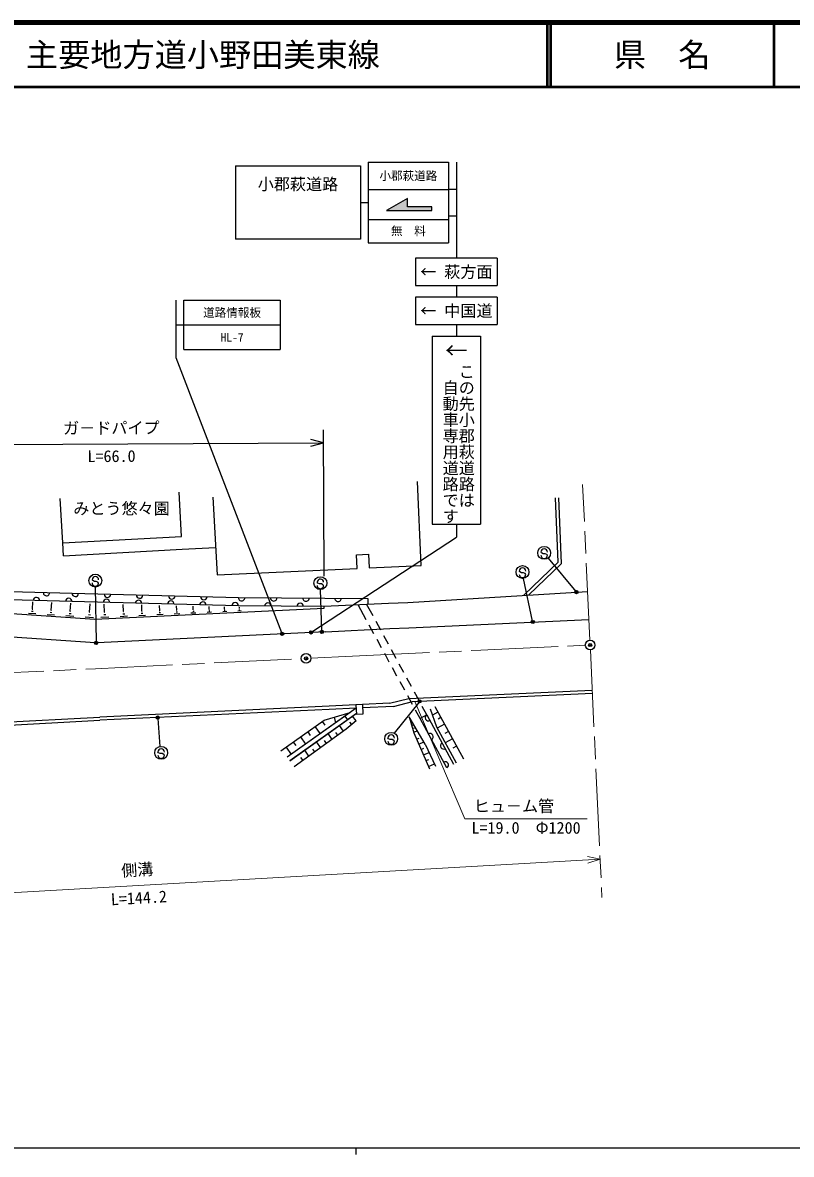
# Model space of a CAD drawing. Units: millimetres, scale not verified. Extents: x 40000 to 680000, y 20000 to 380000.
# Drawn here: x 216221 to 335699, y 204000 to 380000 of the extents above; entities that cross this region are included whole.
import ezdxf
from ezdxf.enums import TextEntityAlignment as Align

# ---------------------------------------------------------------- set-up
doc = ezdxf.new("R2010")
doc.units = ezdxf.units.MM
doc.header["$LTSCALE"] = 1000
doc.header["$PDMODE"] = 32
doc.header["$PDSIZE"] = 500
doc.linetypes.add('CHAIN', pattern=[18.5, 12, -1.5, 3.5, -1.5])
for name, color, linetype, lineweight in [('M-BGD', 7, 'Continuous', 25), ('M-BMK', 2, 'CHAIN', 13), ('M-BMK-SRVR', 3, 'Continuous', 25), ('M-STR-HTXT', 7, 'Continuous', 13), ('M-STR-STRC', 7, 'Continuous', 25), ('M-TTL', 2, 'Continuous', 140), ('M-TTL-BAND', 7, 'Continuous', 25), ('M-TTL-LINE', 7, 'Continuous', 50)]:
    doc.layers.add(name, color=color, linetype=linetype, lineweight=lineweight)
doc.layers.add('M-OTRS', color=6, linetype='Continuous')
doc.layers.add('M-TTL-TXT', color=7, linetype='Continuous')
doc.styles.add('@ＭＳ ゴシック', font='')
doc.styles.add('ＭＳ ゴシック', font='')
doc.styles.get('@ＭＳ ゴシック').set_extended_font_data('@MS Gothic')
doc.styles.get('ＭＳ ゴシック').set_extended_font_data('MS Gothic')

msp = doc.modelspace()

# ---------------------------------------------------------------- hatches: boundary and pattern name
at = {"layer": 'M-STR-STRC'}
msp.add_hatch(color=256, dxfattribs=at).paths.add_polyline_path([(272798, 350808), (279825, 350808), (279825, 351349), (276041, 351349), (276041, 352646)])

# ---------------------------------------------------------------- linework, layer by layer
at = {"layer": 'M-BGD'}
for p, q in [((278158, 295555), (277570, 308631)), ((240917, 300092), (240543, 307000)), ((222447, 299092), (222073, 305999)), ((245795, 306180), (246447, 294132)), ((299480, 296101), (299064, 306092)), ((299989, 295897), (299563, 306113)), ((222447, 299092), (240917, 300092)), ((222555, 297095), (222447, 299092)), ((222555, 297095), (241025, 298095)), ((241025, 298095), (246217, 298376)), ((268122, 297261), (269958, 297344)), ((268218, 295112), (268122, 297261)), ((269958, 297344), (270055, 295194)), ((294117, 290943), (299480, 296101)), ((294887, 290990), (299989, 295897)), ((246447, 294132), (268218, 295112)), ((270055, 295190), (278158, 295555)), ((223874, 289956), (204384, 290523)), ((204432, 291822), (223910, 291256)), ((223910, 291256), (249751, 290593)), ((249751, 290593), (269853, 290437)), ((269853, 290437), (269847, 289549)), ((276087, 289843), (304038, 291548)), ((202145, 288918), (227451, 287235)), ((217712, 288811), (217782, 288806)), ((217747, 288808), (217819, 289903)), ((220618, 288649), (220692, 288644)), ((220655, 288647), (220733, 289816)), ((223617, 288482), (223700, 289727)), ((249729, 289293), (223874, 289956)), ((226634, 288314), (226721, 289637)), ((227451, 287235), (263099, 288928)), ((228958, 288329), (228899, 289581)), ((231916, 288405), (231864, 289510)), ((234771, 288478), (234725, 289442)), ((237525, 288549), (237486, 289377)), ((240183, 288617), (240150, 289313)), ((242748, 288683), (242721, 289252)), ((242724, 288682), (242773, 288684)), ((245223, 288747), (245202, 289194)), ((245202, 288745), (245245, 288748)), ((247593, 288807), (247631, 288809)), ((247612, 288808), (247596, 289137)), ((263086, 289190), (249729, 289293)), ((249859, 288707), (249990, 288713)), ((249901, 288866), (249933, 288868)), ((249917, 288867), (249907, 289082)), ((263084, 289227), (273090, 289703)), ((263099, 288928), (263084, 289227)), ((269626, 287151), (268360, 289478)), ((270680, 287724), (269691, 289541)), ((273090, 289703), (276087, 289843)), ((217140, 288172), (218264, 288097)), ((217584, 288481), (217865, 288462)), ((220020, 287980), (221196, 287902)), ((220485, 288304), (220779, 288284)), ((222953, 287785), (224183, 287703)), ((223439, 288123), (223746, 288103)), ((223579, 288485), (223655, 288479)), ((225940, 287587), (227224, 287501)), ((226447, 287940), (226768, 287918)), ((226593, 288317), (226674, 288312)), ((228353, 287529), (229636, 287589)), ((228816, 287936), (229137, 287952)), ((228918, 288327), (228998, 288331)), ((231362, 287671), (232538, 287727)), ((231786, 288045), (232080, 288059)), ((231879, 288403), (231953, 288407)), ((234265, 287809), (235337, 287860)), ((234652, 288150), (234920, 288163)), ((234737, 288477), (234804, 288480)), ((237066, 287942), (238039, 287988)), ((237417, 288251), (237661, 288263)), ((237495, 288547), (237555, 288550)), ((239770, 288070), (240646, 288112)), ((240086, 288349), (240305, 288359)), ((240156, 288616), (240211, 288618)), ((242379, 288194), (243162, 288232)), ((242661, 288443), (242857, 288453)), ((244896, 288314), (245590, 288347)), ((245147, 288534), (245320, 288543)), ((247326, 288429), (247933, 288458)), ((247545, 288622), (247696, 288629)), ((249670, 288540), (250194, 288565)), ((276271, 285897), (304241, 287203)), ((227482, 283550), (202420, 285228)), ((263277, 285282), (227782, 283547)), ((263277, 285282), (273274, 285757)), ((270820, 284955), (270103, 286272)), ((271874, 285528), (271158, 286846)), ((273274, 285757), (276271, 285897)), ((272015, 282758), (271298, 284076)), ((273069, 283332), (272352, 284650)), ((273209, 280562), (272493, 281880)), ((274263, 281136), (273547, 282453)), ((275458, 278940), (274741, 280257)), ((274404, 278366), (273687, 279684)), ((275598, 276170), (274882, 277488)), ((276653, 276743), (275936, 278061)), ((273254, 274143), (276225, 274883)), ((276793, 273974), (276076, 275292)), ((276225, 274883), (304754, 276215)), ((276807, 274410), (304777, 275715)), ((277775, 274679), (277130, 275865)), ((263844, 273696), (228195, 272004)), ((263867, 273196), (228220, 271504)), ((268050, 273387), (257345, 265768)), ((268026, 273895), (263844, 273696)), ((268044, 273395), (263867, 273196)), ((269025, 273942), (268026, 273895)), ((268026, 273895), (268097, 272396)), ((273254, 274143), (269025, 273942)), ((269025, 273942), (269096, 272444)), ((273839, 273671), (269049, 273443)), ((273839, 273671), (276807, 274410)), ((277988, 271778), (277271, 273095)), ((279042, 272351), (278325, 273669)), ((279567, 273267), (280557, 270470)), ((280292, 273655), (284758, 265516)), ((203513, 270669), (228195, 272004)), ((203546, 270170), (228220, 271504)), ((256328, 266735), (263093, 271544)), ((267107, 272716), (257345, 265768)), ((268090, 272556), (257751, 265198)), ((257751, 265198), (268081, 272551)), ((262768, 271313), (263166, 270753)), ((263093, 271544), (267107, 272716)), ((264619, 271990), (264871, 271125)), ((266290, 272135), (266696, 271565)), ((268083, 271443), (266526, 270117)), ((267393, 270855), (267099, 271200)), ((268083, 271443), (267495, 272134)), ((269096, 272444), (268097, 272396)), ((278761, 267786), (276297, 272033)), ((276297, 272033), (277018, 269548)), ((279042, 272351), (277988, 271778)), ((282154, 264119), (277988, 271778)), ((279042, 272351), (283208, 264692)), ((280767, 272789), (279904, 272316)), ((281240, 271926), (280809, 271689)), ((266526, 270117), (258427, 264247)), ((260528, 269721), (260927, 269160)), ((261648, 270517), (262444, 269397)), ((264348, 268539), (263700, 269432)), ((265234, 269181), (264916, 269620)), ((266113, 269818), (265476, 270696)), ((276685, 270698), (277016, 270794)), ((276812, 270258), (277105, 270343)), ((276982, 269672), (277568, 269842)), ((277018, 269548), (279469, 263962)), ((280557, 270470), (283618, 264890)), ((281791, 270922), (280652, 270297)), ((282417, 269782), (281847, 269469)), ((258286, 268127), (258685, 267566)), ((259408, 268924), (260204, 267803)), ((262553, 267237), (261894, 268147)), ((263454, 267891), (263130, 268338)), ((277451, 268562), (277837, 268731)), ((277790, 267790), (278562, 268129)), ((278761, 267786), (280390, 264359)), ((283042, 268642), (281902, 268017)), ((257164, 267329), (257962, 266207)), ((260727, 265914), (260056, 266839)), ((261644, 266578), (261314, 267033)), ((278152, 266963), (278579, 267150)), ((278527, 266109), (279380, 266484)), ((283667, 267503), (283097, 267190)), ((259802, 265243), (259466, 265706)), ((278913, 265230), (279367, 265429)), ((279311, 264322), (280218, 264720))]:
    msp.add_line(p, q, dxfattribs=at)
for centre, start, end in [((218376, 290116), 358.3344, 178.3344), ((219925, 291372), 178.3344, 358.3344), ((223374, 289971), 358.3344, 178.3344), ((224409, 291243), 178.5307, 358.5307), ((229408, 291115), 178.5307, 358.5307), ((234406, 290987), 178.5307, 358.5307), ((239404, 290858), 178.5307, 358.5307), ((244403, 290730), 178.5307, 358.5307), ((250251, 290589), 179.55628, 359.55628), ((255251, 290550), 179.55628, 359.55628), ((260251, 290512), 179.55628, 359.55628), ((265250, 290473), 179.55628, 359.55628), ((229236, 289819), 358.5307, 178.5307), ((234234, 289691), 358.5307, 178.5307), ((239233, 289562), 358.5307, 178.5307), ((244231, 289434), 358.5307, 178.5307), ((249229, 289306), 358.5307, 178.5307), ((254344, 289257), 359.55628, 179.55628), ((259344, 289219), 359.55628, 179.55628), ((279281, 271912), 118.54381, 298.54381), ((279526, 268950), 298.54381, 118.54381), ((281670, 267520), 118.54381, 298.54381), ((281915, 264558), 298.54381, 118.54381)]:
    msp.add_arc(centre, 500, start, end, dxfattribs=at)
at = {"layer": 'M-BMK'}
for p, q in [((304392, 283957), (303261, 308180)), ((267467, 281482), (287446, 282415)), ((287446, 282415), (303678, 283172)), ((304462, 282458), (306260, 243947)), ((227528, 279530), (259527, 281094)), ((261025, 281167), (267467, 281482)), ((207537, 278583), (227528, 279530))]:
    msp.add_line(p, q, dxfattribs=at)
at = {"layer": 'M-BMK-SRVR'}
for centre in [(304427, 283207), (260276, 281130)]:
    msp.add_circle(centre, 750, dxfattribs=at)
for p in [(304427, 283207), (304427, 283207), (260276, 281130)]:
    msp.add_point(p, dxfattribs=at)
at = {"layer": 'M-OTRS'}
msp.add_point((304427, 283207), dxfattribs=at)
at = {"layer": 'M-STR-HTXT'}
for p, q in [((284960, 256201), (277188, 274428)), ((284960, 256201), (303960, 256201)), ((305982, 249898), (304024, 250305)), ((162369, 241704), (305982, 249898)), ((304083, 249272), (305982, 249898))]:
    msp.add_line(p, q, dxfattribs=at)
at = {"layer": 'M-STR-STRC'}
for p, q in [((249315, 357735), (268715, 357735)), ((249315, 357735), (249315, 346335)), ((268715, 357735), (268715, 346335)), ((269915, 358295), (282435, 358295)), ((269915, 358295), (269915, 345775)), ((282435, 358295), (282435, 345775)), ((283635, 358295), (283635, 343375)), ((269915, 354044), (282435, 354044)), ((282435, 354121), (283635, 354121)), ((268715, 352035), (269915, 352035)), ((276041, 352646), (272798, 350808)), ((276041, 351349), (276041, 352646)), ((272798, 350808), (279825, 350808)), ((279825, 351349), (276041, 351349)), ((279825, 350808), (279825, 351349)), ((269915, 349410), (282435, 349410)), ((282435, 349948), (283635, 349948)), ((268715, 346335), (249315, 346335)), ((269915, 345775), (282435, 345775)), ((290000, 343375), (277271, 343375)), ((277271, 343375), (277271, 339114)), ((290000, 343375), (290000, 339114)), ((277271, 339114), (290000, 339114)), ((283635, 339114), (283635, 337312)), ((240106, 327892), (240106, 336816)), ((241269, 329142), (241269, 336816)), ((241269, 336816), (256269, 336816)), ((256269, 336816), (256269, 329142)), ((290000, 337312), (277271, 337312)), ((277271, 337312), (277271, 333052)), ((290000, 337312), (290000, 333052)), ((240106, 332979), (241269, 332979)), ((241269, 332979), (256269, 332979)), ((277271, 333052), (290000, 333052)), ((283635, 333052), (283635, 331250)), ((279885, 331250), (287385, 331250)), ((279885, 331250), (279885, 302000)), ((287385, 331250), (287385, 302000)), ((241269, 329142), (256269, 329142)), ((256487, 285093), (240106, 327892)), ((262969, 314671), (261034, 315178)), ((263073, 293927), (262959, 316671)), ((197075, 314338), (262969, 314671)), ((261039, 314143), (262969, 314671)), ((279885, 302000), (287385, 302000)), ((283635, 302000), (283635, 300000)), ((261161, 285255), (283635, 300000)), ((296887, 297555), (296788, 297674)), ((297132, 297416), (296887, 297555)), ((297433, 297414), (297132, 297416)), ((297678, 297302), (297433, 297414)), ((297784, 297166), (297678, 297302)), ((297876, 296737), (302204, 291557)), ((293514, 294575), (293415, 294693)), ((293759, 294436), (293514, 294575)), ((294060, 294433), (293759, 294436)), ((294305, 294322), (294060, 294433)), ((294411, 294185), (294305, 294322)), ((227123, 293242), (227023, 293360)), ((227368, 293102), (227123, 293242)), ((227668, 293100), (227368, 293102)), ((227508, 292231), (227630, 283690)), ((227913, 292988), (227668, 293100)), ((228019, 292852), (227913, 292988)), ((262103, 292850), (262003, 292968)), ((262348, 292710), (262103, 292850)), ((262648, 292708), (262348, 292710)), ((262894, 292596), (262648, 292708)), ((263000, 292460), (262894, 292596)), ((295490, 286943), (294067, 293576)), ((262728, 285405), (262497, 291839)), ((277833, 274345), (273950, 269523)), ((237221, 271781), (237551, 267430)), ((273106, 268638), (273006, 268756)), ((273351, 268499), (273106, 268638)), ((273651, 268496), (273351, 268499)), ((273897, 268384), (273651, 268496)), ((274002, 268248), (273897, 268384)), ((237354, 266461), (237255, 266579)), ((237599, 266322), (237354, 266461)), ((237900, 266320), (237599, 266322)), ((238145, 266208), (237900, 266320)), ((238251, 266072), (238145, 266208))]:
    msp.add_line(p, q, dxfattribs=at)
for centre, radius in [((297287, 297545), 1000), ((227522, 293231), 1000), ((293914, 294564), 1000), ((262502, 292839), 1000), ((302300, 291442), 150), ((302300, 291442), 120), ((302300, 291442), 90), ((302300, 291442), 60), ((302300, 291442), 30), ((295522, 286796), 150), ((295522, 286796), 120), ((295522, 286796), 90), ((261035, 285172), 150), ((261035, 285172), 120), ((261035, 285172), 90), ((261035, 285172), 60), ((261035, 285172), 30), ((262733, 285255), 150), ((262733, 285255), 120), ((262733, 285255), 90), ((262733, 285255), 60), ((262733, 285255), 30), ((295522, 286796), 60), ((295522, 286796), 30), ((227632, 283540), 150), ((227632, 283540), 120), ((227632, 283540), 90), ((227632, 283540), 60), ((227632, 283540), 30), ((256541, 284953), 150), ((256541, 284953), 120), ((256541, 284953), 90), ((256541, 284953), 60), ((256541, 284953), 30), ((277927, 274462), 150), ((277927, 274462), 120), ((277927, 274462), 90), ((277927, 274462), 60), ((277927, 274462), 30), ((237210, 271931), 150), ((237210, 271931), 120), ((237210, 271931), 90), ((237210, 271931), 60), ((237210, 271931), 30), ((273505, 268627), 1000), ((237754, 266451), 1000)]:
    msp.add_circle(centre, radius, dxfattribs=at)
for centre, start, end in [((297287, 297670), 359.55488, 179.55488), ((297284, 297170), 179.55488, 359.55488), ((293911, 294189), 179.55488, 359.55488), ((293915, 294689), 359.55488, 179.55488), ((227519, 292856), 179.55488, 359.55488), ((227523, 293356), 359.55488, 179.55488), ((262500, 292464), 179.55488, 359.55488), ((262503, 292964), 359.55488, 179.55488), ((273502, 268252), 179.55488, 359.55488), ((273506, 268752), 359.55488, 179.55488), ((237751, 266076), 179.55488, 359.55488), ((237755, 266576), 359.55488, 179.55488)]:
    msp.add_arc(centre, 500, start, end, dxfattribs=at)
for p in [(302300, 291442), (295522, 286796), (256541, 284953), (261035, 285172), (262733, 285255), (227632, 283540), (277927, 274462), (237210, 271931)]:
    msp.add_point(p, dxfattribs=at)
at = {"layer": 'M-TTL'}
msp.add_line((680000, 380000), (40000, 380000), dxfattribs=at)
at = {"layer": 'M-TTL-BAND'}
for p, q in [((40000, 205000), (579000, 205000)), ((268000, 205000), (268000, 204000))]:
    msp.add_line(p, q, dxfattribs=at)
at = {"layer": 'M-TTL-LINE'}
for p, q in [((297750, 380000), (297750, 370000)), ((298250, 380000), (298250, 370000)), ((333000, 380000), (333000, 370000)), ((40000, 370000), (680000, 370000))]:
    msp.add_line(p, q, dxfattribs=at)

# ---------------------------------------------------------------- texts
at = {"layer": 'M-BGD', "style": 'ＭＳ ゴシック'}
msp.add_text('みとう悠々園', height=1833, dxfattribs=at).set_placement((231594, 304455), align=Align.MIDDLE_CENTER)
at = {"layer": 'M-STR-HTXT', "style": 'ＭＳ ゴシック'}
msp.add_text('ヒュ－ム管', height=1833, dxfattribs=at).set_placement((286335, 256701), align=Align.BOTTOM_LEFT)
msp.add_text('L=19.0\u3000Φ1200', height=1833, dxfattribs=at).set_placement((294460, 255701), align=Align.TOP_CENTER)
msp.add_text('側溝', height=1833, rotation=3.266, dxfattribs=at).set_placement((234119, 246800), align=Align.BOTTOM_CENTER)
at = {"layer": 'M-STR-HTXT', "style": '@ＭＳ ゴシック'}
msp.add_text('L=144.2', height=1833, rotation=3.266, dxfattribs=at).set_placement((234232, 244803), align=Align.TOP_CENTER)
at = {"layer": 'M-STR-STRC', "style": 'ＭＳ ゴシック'}
for s, height, p in [('小郡萩道路', 1833, (259015, 354885)), ('小郡萩道路', 1320, (276175, 356170)), ('無\u3000料', 1320, (276175, 347592)), ('← 萩方面', 1833, (283635, 341244)), ('← 中国道', 1833, (283635, 335182)), ('道路情報板', 1320, (248769, 334898)), ('HL-7', 1320, (248769, 331061)), ('←', 2566, (283635, 329000))]:
    msp.add_text(s, height=height, dxfattribs=at).set_placement(p, align=Align.MIDDLE_CENTER)
at = {"layer": 'M-STR-STRC', "style": '@ＭＳ ゴシック'}
for s, p in [('この先小郡萩道路は', (286135, 327000)), ('\u3000自動車専用道路です', (283635, 327000))]:
    msp.add_text(s, height=1833, rotation=270, dxfattribs=at).set_placement(p, align=Align.TOP_LEFT)
at = {"layer": 'M-STR-STRC', "style": 'ＭＳ ゴシック'}
msp.add_text('ガ－ドパイプ', height=1833, rotation=0.289, dxfattribs=at).set_placement((230017, 315504), align=Align.BOTTOM_CENTER)
at = {"layer": 'M-STR-STRC', "style": '@ＭＳ ゴシック'}
msp.add_text('L=66.0', height=1833, rotation=0.289, dxfattribs=at).set_placement((230027, 313504), align=Align.TOP_CENTER)
at = {"layer": 'M-TTL-TXT', "style": 'ＭＳ ゴシック'}
msp.add_text('主要地方道小野田美東線', height=3666, dxfattribs=at).set_placement((216734, 375000), align=Align.MIDDLE_LEFT)
msp.add_text('県\u3000名', height=3666, dxfattribs=at).set_placement((315625, 375000), align=Align.MIDDLE_CENTER)

doc.saveas('drawing.dxf')
